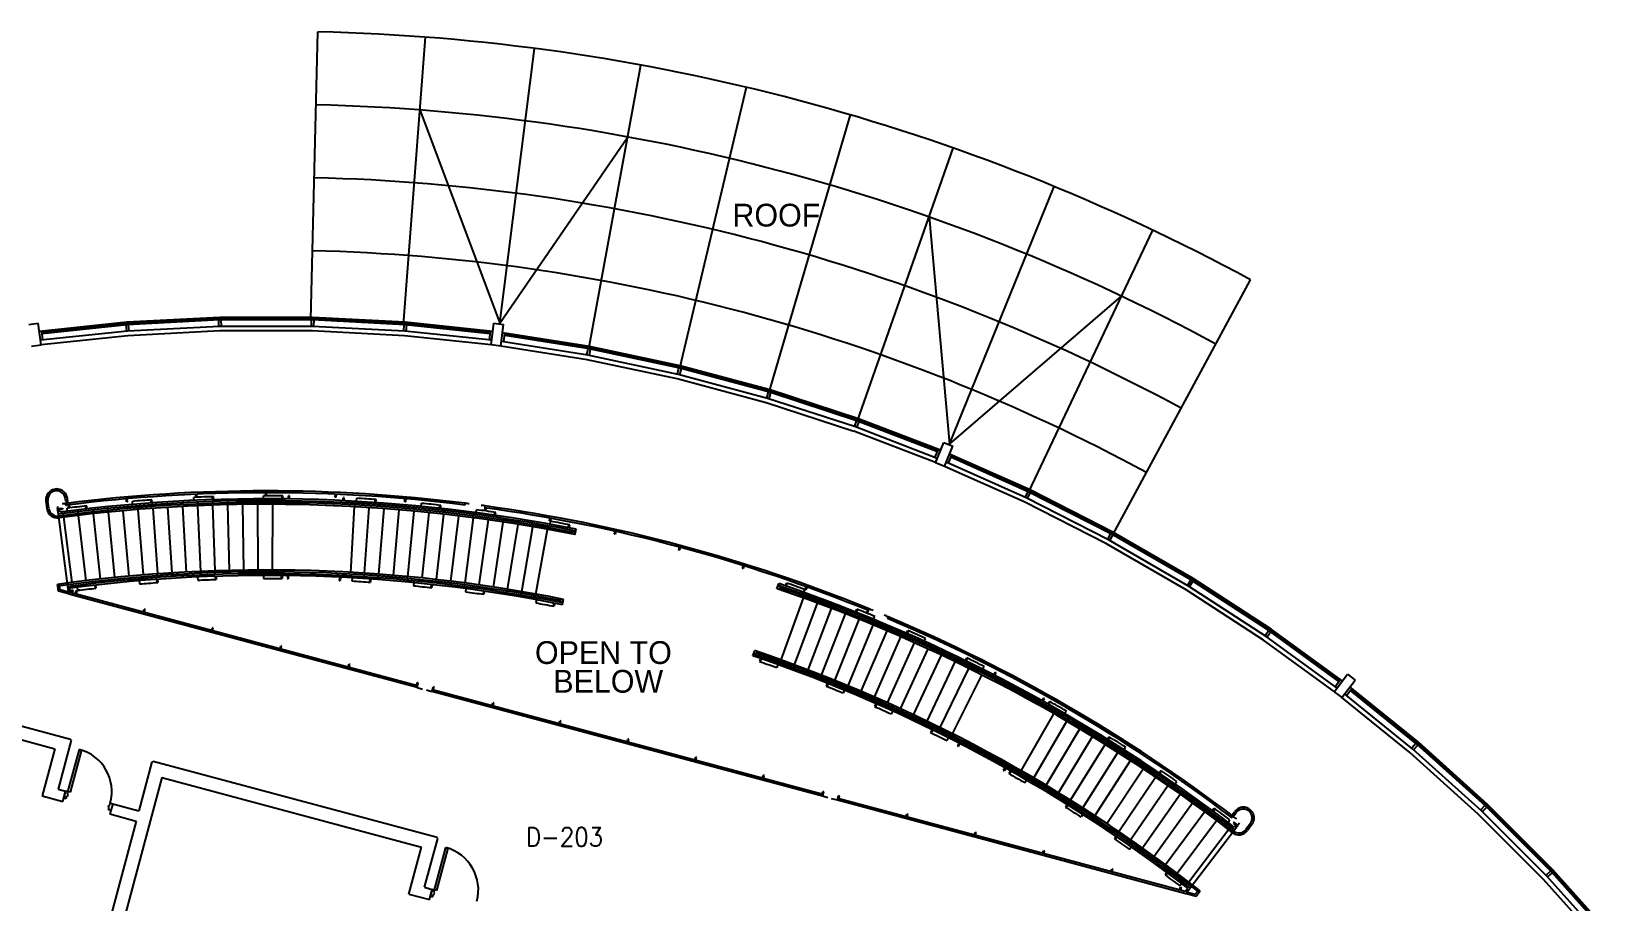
# Model space of a CAD drawing. Header units: inches. Extents: x 0 to 15110, y -1099 to 7181.
# Drawn here: x 6200 to 7502, y 6466 to 7181 of the extents above; entities that cross this region are included whole.
import ezdxf
from ezdxf.enums import TextEntityAlignment as Align

# ---------------------------------------------------------------- set-up
doc = ezdxf.new("R2010")
doc.units = ezdxf.units.IN
doc.header["$LTSCALE"] = 48
doc.header["$MEASUREMENT"] = 0
doc.layers.get('0').update_dxf_attribs({"linetype": 'CONTINUOUS'})
for name, color, linetype in [('A-DOOR', 5, 'CONTINUOUS'), ('A-FLOR-STRS', 4, 'CONTINUOUS'), ('A-GLAZ', 1, 'CONTINUOUS'), ('A-GLAZ-DETL', 5, 'CONTINUOUS'), ('A-ROOF', 5, 'CONTINUOUS'), ('A-TEXT', 3, 'CONTINUOUS'), ('A-WALL', 7, 'CONTINUOUS'), ('A-WALL-SILL', 3, 'CONTINUOUS'), ('SP-RMNO', 7, 'CONTINUOUS'), ('SP-ROOMF', 7, 'CONTINUOUS')]:
    doc.layers.add(name, color=color, linetype=linetype)
doc.layers.get('0').off()
doc.layers.get('SP-ROOMF').off()
doc.styles.add('ARCH', font='arch.shx')
doc.styles.add('ROMANS', font='ROMANS', dxfattribs={"width": 0.78})

# ---------------------------------------------------------------- blocks, each defined once
blk = doc.blocks.new('FMGRM1')
at = {"style": 'ROMANS', "width": 0.9}
for tag, p in [('DATA1', (0, -0.284)), ('DATA2', (0, -0.443)), ('DATA3', (0, -0.602)), ('DATA4', (0, -0.762)), ('DATA5', (0, -0.921))]:
    blk.add_attdef(tag, text='', height=0.117, dxfattribs=at).set_placement(p, align=Align.CENTER)
at = {"layer": 'SP-RMNO', "style": 'ROMANS', "width": 0.9}
blk.add_attdef('RMNUMB', text='', height=0.16, dxfattribs=at).set_placement((0, 0), align=Align.MIDDLE)

msp = doc.modelspace()

# ---------------------------------------------------------------- linework, layer by layer
at = {"layer": 'A-DOOR', "linetype": 'Continuous'}
for p, q in [((6229.5, 6556.1), (6238.9, 6590.9)), ((6240.6, 6590.5), (6231.2, 6555.7)), ((6238.9, 6590.9), (6240.6, 6590.5)), ((6227.6, 6556.7), (6226.1, 6551.1)), ((6226.1, 6551.1), (6228.1, 6550.6)), ((6229.5, 6556.1), (6227.6, 6556.7)), ((6228.1, 6550.6), (6228.6, 6552.5)), ((6228.6, 6552.5), (6229.2, 6552.3)), ((6229, 6554.3), (6229.5, 6556.1)), ((6229.6, 6554.1), (6229, 6554.3)), ((6229.2, 6552.3), (6229.6, 6554.1)), ((6231.2, 6555.7), (6229.5, 6556.1)), ((6262.7, 6543.3), (6263.2, 6545.1)), ((6263.3, 6543.1), (6262.7, 6543.3)), ((6262.8, 6541.3), (6263.3, 6543.1)), ((6264.8, 6540.8), (6262.8, 6541.3)), ((6263.2, 6545.1), (6263.8, 6545)), ((6263.8, 6545), (6264.3, 6546.8)), ((6264.3, 6546.8), (6266.3, 6546.3)), ((6266.3, 6546.3), (6264.8, 6540.8)), ((6530.9, 6475.4), (6540.2, 6510.2)), ((6541.9, 6509.7), (6532.6, 6474.9)), ((6540.2, 6510.2), (6541.9, 6509.7)), ((6529, 6475.9), (6527.5, 6470.4)), ((6530.9, 6475.4), (6529, 6475.9)), ((6530.4, 6473.5), (6530.9, 6475.4)), ((6531, 6473.4), (6530.4, 6473.5)), ((6530.5, 6471.6), (6531, 6473.4)), ((6532.6, 6474.9), (6530.9, 6475.4)), ((6527.5, 6470.4), (6529.4, 6469.8)), ((6529.4, 6469.8), (6529.9, 6471.7)), ((6529.9, 6471.7), (6530.5, 6471.6))]:
    msp.add_line(p, q, dxfattribs=at)
for centre in [(6229.5, 6556.1), (6530.9, 6475.4)]:
    msp.add_ellipse(centre, major_axis=(-25.5, 25.5), ratio=1, start_param=3.665192, end_param=5.235988, dxfattribs=at)
at = {"layer": 'A-FLOR-STRS', "linetype": 'Continuous'}
for p, q in [((6333.2, 6795.4), (6333.1, 6797.9)), ((6334.8, 6798), (6334.7, 6800.5)), ((6335.6, 6798), (6335.5, 6800.5)), ((6348.4, 6796), (6348.4, 6798.5)), ((6349.2, 6796.1), (6349.1, 6798.6)), ((6390.2, 6796.8), (6390.2, 6799.3)), ((6392.1, 6799.3), (6392.1, 6801.8)), ((6392.8, 6799.3), (6392.8, 6801.8)), ((6405.5, 6796.7), (6405.5, 6799.2)), ((6406.2, 6796.7), (6406.2, 6799.2)), ((6410.9, 6796.7), (6410.9, 6799.2)), ((6411.6, 6796.6), (6411.7, 6799.1)), ((6449.3, 6798), (6449.4, 6800.5)), ((6450.1, 6798), (6450.2, 6800.5)), ((6455.9, 6795.2), (6455.9, 6797.7)), ((6456.6, 6795.2), (6456.7, 6797.7)), ((6211.4, 6794.8), (6212.2, 6788.8)), ((6212.8, 6795), (6213.6, 6789)), ((6220.8, 6790.6), (6221, 6788.7)), ((6221, 6788.7), (6222.5, 6788.9)), ((6221.6, 6784.1), (6221, 6788.7)), ((6221.2, 6787.7), (6222.6, 6787.9)), ((6222.5, 6788.9), (6225, 6789.2)), ((6222.6, 6787.9), (6222.5, 6788.9)), ((6222.6, 6787.9), (6225.1, 6788.2)), ((6222.9, 6785.8), (6222.6, 6787.9)), ((6225, 6789.2), (6225.1, 6788.2)), ((6227.8, 6794.5), (6227.5, 6796.9)), ((6229.2, 6786.6), (6228.9, 6789.1)), ((6229.3, 6794.6), (6229, 6797.1)), ((6229.7, 6791.7), (6230, 6789.2)), ((6230.4, 6791.8), (6230.7, 6789.3)), ((6238, 6784.6), (6237.8, 6786.1)), ((6244.4, 6788.4), (6244.1, 6790.9)), ((6245.1, 6788.5), (6244.9, 6791)), ((6250.3, 6786), (6250.1, 6787.5)), ((6262.5, 6787.3), (6262.4, 6788.8)), ((6268, 6732.1), (6262.7, 6785.8)), ((6274.8, 6788.5), (6274.6, 6790)), ((6279.8, 6733.2), (6274.9, 6787)), ((6277.7, 6794.3), (6277.5, 6796.7)), ((6278.5, 6794.3), (6278.3, 6796.8)), ((6282.7, 6792.2), (6282.5, 6794.7)), ((6287.1, 6789.5), (6286.9, 6791)), ((6291.5, 6734.2), (6287.2, 6788)), ((6298, 6793.4), (6297.8, 6795.9)), ((6298.7, 6793.4), (6298.5, 6795.9)), ((6299.4, 6790.5), (6299.2, 6792)), ((6303.3, 6735.1), (6299.5, 6789)), ((6311.7, 6791.3), (6311.6, 6792.8)), ((6315.1, 6735.9), (6311.7, 6789.8)), ((6324, 6792), (6323.9, 6793.5)), ((6326.9, 6736.6), (6324, 6790.5)), ((6336.3, 6792.6), (6336.2, 6794.1)), ((6338.7, 6737.1), (6336.3, 6791.1)), ((6348.6, 6793), (6348.5, 6794.5)), ((6350.5, 6737.6), (6348.6, 6791.5)), ((6360.9, 6793.4), (6360.9, 6794.9)), ((6362.2, 6737.9), (6360.9, 6791.9)), ((6373.2, 6793.6), (6373.2, 6795.1)), ((6374, 6738.1), (6373.3, 6792.1)), ((6385.6, 6793.8), (6385.5, 6795.3)), ((6385.8, 6738.3), (6385.6, 6792.3)), ((6397.7, 6738.3), (6397.9, 6792.3)), ((6397.9, 6793.8), (6397.9, 6795.3)), ((6462, 6736.3), (6465, 6790.3)), ((6465.1, 6791.8), (6465.2, 6793.3)), ((6466.7, 6794.7), (6466.9, 6797.2)), ((6473.4, 6735.7), (6477.2, 6789.5)), ((6477.3, 6791), (6477.4, 6792.5)), ((6482, 6793.7), (6482.2, 6796.2)), ((6482.7, 6793.7), (6482.9, 6796.2)), ((6485, 6734.9), (6489.6, 6788.7)), ((6489.7, 6790.2), (6489.8, 6791.7)), ((6497.3, 6733.9), (6501.8, 6787.7)), ((6502, 6789.2), (6502.1, 6790.7)), ((6506.4, 6794.3), (6506.6, 6796.8)), ((6507.2, 6794.3), (6507.4, 6796.7)), ((6509.1, 6732.8), (6514.1, 6786.6)), ((6514.2, 6788.1), (6514.4, 6789.6)), ((6519.9, 6790.6), (6520.2, 6793.1)), ((6520.8, 6731.7), (6526.4, 6785.4)), ((6526.5, 6786.9), (6526.7, 6788.4)), ((6535.1, 6789), (6535.4, 6791.5)), ((6535.9, 6788.9), (6536.1, 6791.4)), ((6538.8, 6785.6), (6538.9, 6787.1)), ((6551, 6784.1), (6551.2, 6785.6)), ((6555.9, 6793.1), (6555.8, 6791.6)), ((6565.1, 6785.4), (6565.4, 6787.8)), ((6572.3, 6789.4), (6572, 6786.9)), ((6572.5, 6790.9), (6572.3, 6789.4)), ((6573, 6789.3), (6572.7, 6786.8)), ((6580.2, 6783.3), (6580.5, 6785.7)), ((6580.9, 6783.1), (6581.3, 6785.6)), ((6229.3, 6724.6), (6221.6, 6784.1)), ((6225.8, 6783.1), (6225.6, 6784.6)), ((6232.9, 6728.1), (6226, 6781.6)), ((6244.6, 6729.5), (6238.2, 6783.1)), ((6256.3, 6730.8), (6250.4, 6784.5)), ((6532.6, 6730.4), (6538.6, 6784.1)), ((6544.3, 6729), (6550.8, 6782.6)), ((6556, 6727.6), (6563, 6781.1)), ((6563.2, 6782.6), (6563.4, 6784.1)), ((6567.7, 6726), (6575.2, 6779.4)), ((6575.4, 6780.9), (6575.7, 6782.4)), ((6579.4, 6724.2), (6587.4, 6777.6)), ((6587.6, 6779.1), (6587.9, 6780.6)), ((6591, 6722.4), (6599.6, 6775.7)), ((6599.8, 6777.2), (6600.1, 6778.7)), ((6602.7, 6720.5), (6611.7, 6773.7)), ((6612, 6775.2), (6612.2, 6776.7)), ((6614.3, 6718.5), (6623.9, 6771.6)), ((6624.1, 6773.1), (6624.4, 6774.6)), ((6625.8, 6780.9), (6625.3, 6778.4)), ((6625.9, 6775.8), (6626.3, 6778.3)), ((6626.5, 6780.8), (6626.1, 6778.3)), ((6640.9, 6773), (6641.4, 6775.5)), ((6641.6, 6772.9), (6642.1, 6775.3)), ((6647, 6770.3), (6647.3, 6771.8)), ((6647.3, 6771.8), (6647.3, 6771.8)), ((6645.2, 6769.1), (6645.5, 6770.6)), ((6646.4, 6767.3), (6647, 6770.3)), ((6679.3, 6770.1), (6678.7, 6767.7)), ((6680, 6769.9), (6679.4, 6767.5)), ((6732.2, 6757.1), (6731.6, 6754.7)), ((6733, 6756.9), (6732.3, 6754.5)), ((6291.8, 6731.2), (6291.7, 6732.7)), ((6303.5, 6732.1), (6303.4, 6733.6)), ((6315.3, 6732.9), (6315.2, 6734.4)), ((6327, 6733.6), (6326.9, 6735.1)), ((6338.8, 6734.1), (6338.7, 6735.6)), ((6350.6, 6734.6), (6350.5, 6736.1)), ((6350.5, 6732.9), (6350.7, 6730.6)), ((6351.3, 6733), (6351.4, 6730.6)), ((6362.3, 6734.9), (6362.3, 6736.4)), ((6374.1, 6735.1), (6374.1, 6736.6)), ((6385.9, 6735.3), (6385.9, 6736.8)), ((6390.3, 6733.7), (6390.3, 6731.3)), ((6397.6, 6735.3), (6397.6, 6736.8)), ((6404.8, 6733.6), (6404.8, 6731.2)), ((6405.5, 6733.6), (6405.5, 6731.2)), ((6410, 6733.5), (6410, 6731.2)), ((6410.7, 6733.5), (6410.7, 6731.1)), ((6461.8, 6733.4), (6461.9, 6734.9)), ((6473.2, 6732.7), (6473.3, 6734.2)), ((6484.8, 6731.9), (6484.9, 6733.4)), ((6784.6, 6741.9), (6783.9, 6739.5)), ((6785.3, 6741.7), (6784.6, 6739.3)), ((6221.2, 6725), (6221, 6726.5)), ((6221.7, 6720.8), (6221.2, 6725)), ((6230, 6718.6), (6221.7, 6720.8)), ((6223.1, 6722), (6222.6, 6725.2)), ((6229.8, 6720.2), (6223.1, 6722)), ((6230.1, 6718.5), (6229.3, 6724.6)), ((6231.4, 6719.7), (6230.8, 6724.8)), ((6517, 6643.2), (6231.4, 6719.7)), ((6233.2, 6725.1), (6233, 6726.6)), ((6233.8, 6720.7), (6233.7, 6721.5)), ((6236, 6721.1), (6235.3, 6718.6)), ((6236.7, 6720.9), (6236, 6721.1)), ((6236.7, 6720.9), (6236, 6718.4)), ((6237.1, 6723.9), (6237.4, 6721.6)), ((6244.9, 6726.5), (6244.7, 6728)), ((6251.5, 6725.6), (6251.8, 6723.3)), ((6252.2, 6725.7), (6252.5, 6723.4)), ((6256.6, 6727.9), (6256.5, 6729.4)), ((6268.3, 6729.1), (6268.2, 6730.6)), ((6280.1, 6730.2), (6279.9, 6731.7)), ((6288.1, 6729.3), (6288.2, 6726.9)), ((6302.5, 6730.4), (6302.7, 6728)), ((6303.2, 6730.5), (6303.4, 6728.1)), ((6336.1, 6732.4), (6336.2, 6730)), ((6452.8, 6732.2), (6452.6, 6729.8)), ((6453.5, 6732.2), (6453.3, 6729.8)), ((6463.2, 6731.6), (6463, 6729.3)), ((6477.6, 6730.7), (6477.5, 6728.4)), ((6478.4, 6730.7), (6478.2, 6728.3)), ((6497.1, 6730.9), (6497.2, 6732.4)), ((6508.8, 6729.8), (6508.9, 6731.3)), ((6513.8, 6727.7), (6513.6, 6725.4)), ((6520.5, 6728.7), (6520.7, 6730.2)), ((6528.2, 6726.2), (6528, 6723.9)), ((6528.9, 6726.2), (6528.7, 6723.8)), ((6532.2, 6727.4), (6532.4, 6728.9)), ((6543.9, 6726.1), (6544.1, 6727.5)), ((6555.6, 6724.6), (6555.8, 6726.1)), ((6556.8, 6722.8), (6556.4, 6720.4)), ((6567.3, 6723), (6567.5, 6724.5)), ((6571.1, 6720.8), (6570.8, 6718.4)), ((6571.8, 6720.7), (6571.5, 6718.3)), ((6578.9, 6721.3), (6579.1, 6722.8)), ((6590.5, 6719.5), (6590.8, 6720.9)), ((6812.5, 6722.8), (6813.5, 6725.7)), ((6813.5, 6725.7), (6814, 6727.1)), ((6814.4, 6723.8), (6814.9, 6725.2)), ((6819.4, 6725.2), (6820.3, 6727.6)), ((6820.2, 6725), (6821, 6727.3)), ((6834.6, 6719.9), (6835.4, 6722.2)), ((6836.3, 6724.6), (6835.5, 6722.2)), ((6837, 6724.3), (6836.2, 6722)), ((6516.6, 6641.7), (6230.1, 6718.5)), ((6602.2, 6717.5), (6602.4, 6719)), ((6613.8, 6715.5), (6614, 6717)), ((6614.7, 6713.7), (6614.2, 6711.4)), ((6628.9, 6711), (6628.5, 6708.7)), ((6629.6, 6710.9), (6629.2, 6708.6)), ((6634.9, 6711.5), (6635.2, 6713)), ((6636.1, 6709.7), (6636.4, 6711.2)), ((6636.4, 6711.2), (6636.9, 6714.2)), ((6815.9, 6664.4), (6834.2, 6715.2)), ((6827, 6660.4), (6845.8, 6711)), ((6834.7, 6716.6), (6835.2, 6718.1)), ((6838.1, 6656.2), (6857.3, 6706.7)), ((6846.3, 6712.4), (6846.8, 6713.8)), ((6857.8, 6708.1), (6858.4, 6709.5)), ((6291.5, 6703.6), (6292.1, 6706)), ((6292.9, 6705.8), (6292.1, 6706)), ((6292.2, 6703.4), (6292.9, 6705.8)), ((6849.1, 6652), (6868.8, 6702.2)), ((6860, 6647.6), (6880.2, 6697.7)), ((6869.3, 6703.6), (6869.9, 6705)), ((6877.2, 6703.8), (6878.1, 6706.1)), ((6877.9, 6703.5), (6878.8, 6705.8)), ((6880.8, 6699.1), (6881.3, 6700.5)), ((6886.9, 6705.2), (6886, 6702.9)), ((6887.6, 6704.9), (6886.7, 6702.6)), ((6888.2, 6706.3), (6887.6, 6704.9)), ((6892, 6697.8), (6893, 6700.1)), ((6892.2, 6694.4), (6892.8, 6695.8)), ((6903.9, 6699.8), (6903.3, 6698.4)), ((6347.7, 6688.5), (6348.3, 6690.9)), ((6349, 6690.7), (6348.3, 6690.9)), ((6348.4, 6688.3), (6349, 6690.7)), ((6871, 6643.2), (6891.6, 6693)), ((6881.8, 6638.6), (6903, 6688.3)), ((6892.7, 6633.9), (6914.3, 6683.4)), ((6903.6, 6689.7), (6904.1, 6691)), ((6914.9, 6684.8), (6915.5, 6686.2)), ((6919.1, 6686.2), (6920.1, 6688.5)), ((6919.8, 6685.9), (6920.8, 6688.2)), ((6926.2, 6679.8), (6926.8, 6681.2)), ((6933.7, 6679.7), (6934.7, 6682)), ((6403.9, 6673.5), (6404.5, 6675.9)), ((6405.2, 6675.7), (6404.5, 6675.9)), ((6404.6, 6673.3), (6405.2, 6675.7)), ((6792.7, 6667.8), (6793.2, 6669.2)), ((6793.2, 6669.2), (6794.2, 6672)), ((6794.6, 6668.7), (6795.1, 6670.1)), ((6903.5, 6629.1), (6925.5, 6678.4)), ((6914.2, 6624.3), (6936.8, 6673.4)), ((6924.9, 6619.3), (6947.9, 6668.2)), ((6937.4, 6674.7), (6938, 6676.1)), ((6948.6, 6669.5), (6949.2, 6670.9)), ((6460, 6658.4), (6460.7, 6660.8)), ((6461.4, 6660.6), (6460.7, 6660.8)), ((6460.8, 6658.2), (6461.4, 6660.6)), ((6798.9, 6665.5), (6798.1, 6663.3)), ((6799.6, 6665.3), (6798.8, 6663)), ((6813.2, 6660.5), (6812.4, 6658.2)), ((6814.9, 6661.6), (6815.4, 6663)), ((6826, 6657.6), (6826.5, 6659)), ((6837, 6653.4), (6837.5, 6654.8)), ((6936.1, 6614), (6959, 6662.9)), ((6946.6, 6608.9), (6970.2, 6657.4)), ((6959.7, 6664.2), (6960.3, 6665.6)), ((6967.5, 6663.8), (6968.6, 6666)), ((6968.1, 6663.5), (6969.2, 6665.7)), ((6970.9, 6658.8), (6971.5, 6660.1)), ((6981.8, 6656.7), (6982.9, 6658.9)), ((6981.8, 6653.3), (6982.5, 6654.6)), ((6516.2, 6643.4), (6516.9, 6645.8)), ((6516.6, 6641.7), (6517, 6643.2)), ((6516.6, 6641.7), (6521.1, 6640.5)), ((6517.6, 6645.6), (6516.9, 6645.8)), ((6517, 6643.2), (6517.6, 6645.6)), ((6529.2, 6639.9), (6529.8, 6642.3)), ((6530.5, 6642.1), (6529.8, 6642.3)), ((6529.9, 6639.7), (6530.5, 6642.1)), ((6848, 6649.2), (6848.5, 6650.6)), ((6853.8, 6645.1), (6852.9, 6642.9)), ((6854.5, 6644.8), (6853.6, 6642.7)), ((6858.9, 6644.8), (6859.5, 6646.2)), ((6869.8, 6640.4), (6870.4, 6641.8)), ((6956.8, 6603.8), (6981.1, 6652)), ((6990.8, 6652.1), (6992.1, 6654.3)), ((6991.5, 6651.7), (6992.7, 6653.9)), ((6524.2, 6639.7), (6528.8, 6638.5)), ((6528.8, 6638.5), (6529.2, 6639.9)), ((6850, 6552.4), (6528.8, 6638.5)), ((6850.4, 6553.8), (6529.2, 6639.9)), ((6578.3, 6626.7), (6578.9, 6629.2)), ((6579.6, 6629), (6578.9, 6629.2)), ((6579, 6626.5), (6579.6, 6629)), ((6867.9, 6639.4), (6867, 6637.2)), ((6880.7, 6635.8), (6881.3, 6637.2)), ((6891.5, 6631.2), (6892.1, 6632.5)), ((6893.7, 6628.4), (6892.7, 6626.3)), ((7030.5, 6630.8), (7031.7, 6633)), ((7031.2, 6630.5), (7032.4, 6632.6)), ((7035.3, 6628.2), (7036.5, 6630.3)), ((7035.9, 6627.8), (7037.1, 6630)), ((6894.4, 6628.1), (6893.4, 6626)), ((6902.3, 6626.4), (6902.9, 6627.8)), ((6907.6, 6622.2), (6906.6, 6620.1)), ((6913, 6621.5), (6913.6, 6622.9)), ((6923.7, 6616.6), (6924.3, 6617.9)), ((7013.4, 6573.3), (7040.2, 6620.1)), ((7041, 6621.4), (7041.7, 6622.8)), ((7049.2, 6620.2), (7050.4, 6622.4)), ((7051.7, 6615.3), (7052.4, 6616.6)), ((6633.4, 6612), (6634, 6614.4)), ((6634.7, 6614.2), (6634, 6614.4)), ((6634.1, 6611.8), (6634.7, 6614.2)), ((6934.8, 6611.3), (6935.4, 6612.6)), ((6939.8, 6607.1), (6938.7, 6604.9)), ((6940.4, 6606.7), (6939.3, 6604.6)), ((6945.2, 6606.2), (6945.9, 6607.5)), ((6955.4, 6601.1), (6956.1, 6602.4)), ((7023.7, 6567.4), (7050.9, 6614)), ((7033.8, 6561.4), (7061.5, 6607.7)), ((7062.3, 6609), (7063, 6610.3)), ((7072.8, 6602.6), (7073.6, 6603.9)), ((6689.4, 6597), (6690, 6599.4)), ((6690.8, 6599.2), (6690, 6599.4)), ((6690.1, 6596.8), (6690.8, 6599.2)), ((6953.4, 6600.3), (6952.3, 6598.2)), ((6962, 6595.9), (6961, 6593.8)), ((6962.6, 6595.6), (6961.6, 6593.4)), ((7043.9, 6555.3), (7072, 6601.4)), ((7054, 6549.1), (7082.5, 6594.9)), ((7083.3, 6596.2), (7084.1, 6597.4)), ((7084.3, 6599.1), (7085.6, 6601.2)), ((7084.9, 6598.7), (7086.3, 6600.8)), ((7093.8, 6589.6), (7094.6, 6590.9)), ((7097.8, 6590.6), (7099.2, 6592.7)), ((6745, 6582.1), (6745.6, 6584.5)), ((6746.3, 6584.3), (6745.6, 6584.5)), ((6745.7, 6581.9), (6746.3, 6584.3)), ((7064, 6542.8), (7092.9, 6588.3)), ((7073.9, 6536.4), (7103.3, 6581.7)), ((7104.1, 6582.9), (7104.9, 6584.2)), ((7114.4, 6576.2), (7115.3, 6577.4)), ((6800.5, 6567.2), (6801.2, 6569.6)), ((6801.9, 6569.4), (6801.2, 6569.6)), ((6801.3, 6567), (6801.9, 6569.4)), ((6999.8, 6575.7), (6998.6, 6573.6)), ((7000.4, 6575.3), (6999.2, 6573.3)), ((7004.3, 6573.1), (7003.1, 6571.1)), ((7004.9, 6572.8), (7003.7, 6570.7)), ((7012, 6570.7), (7012.7, 6572)), ((7017.5, 6565.6), (7016.3, 6563.5)), ((7022.1, 6564.8), (7022.9, 6566.1)), ((7083.8, 6529.9), (7113.6, 6574.9)), ((7093.6, 6523.4), (7123.8, 6568.1)), ((7124.7, 6569.3), (7125.5, 6570.6)), ((7126.7, 6571.6), (7128.1, 6573.6)), ((7127.3, 6571.1), (7128.7, 6573.2)), ((7134.8, 6562.4), (7135.7, 6563.6)), ((7139.9, 6562.5), (7141.3, 6564.6)), ((6849.7, 6554), (6850.3, 6556.4)), ((6850, 6552.4), (6850.4, 6553.8)), ((6854.2, 6551.2), (6850, 6552.4)), ((6850.3, 6556.4), (6851, 6556.2)), ((6850.4, 6553.8), (6851, 6556.2)), ((6862.2, 6549.1), (6857.4, 6550.4)), ((6862.2, 6549.1), (6862.6, 6550.6)), ((6862.6, 6550.6), (6863.2, 6553)), ((7148.1, 6474.1), (6862.6, 6550.6)), ((6863.2, 6553), (6863.9, 6552.8)), ((6863.3, 6550.4), (6863.9, 6552.8)), ((7032.3, 6558.8), (7033.1, 6560.1)), ((7042.4, 6552.7), (7043.1, 6554)), ((7103.3, 6516.7), (7134, 6561.1)), ((7113, 6509.9), (7144.1, 6554.1)), ((7145, 6555.3), (7145.8, 6556.5)), ((7148.7, 6472.3), (6862.2, 6549.1)), ((6918.8, 6535.5), (6919.4, 6537.9)), ((6919.4, 6537.9), (6920.1, 6537.7)), ((6919.5, 6535.3), (6920.1, 6537.7)), ((7051, 6545.5), (7049.7, 6543.5)), ((7051.6, 6545.1), (7050.3, 6543.1)), ((7052.4, 6546.5), (7053.2, 6547.8)), ((7062.4, 6540.2), (7063.2, 6541.5)), ((7063.8, 6537.4), (7062.6, 6535.4)), ((7122.6, 6503.1), (7154.1, 6546.9)), ((7132.1, 6496.2), (7164.1, 6539.7)), ((7155, 6548.2), (7155.9, 6549.4)), ((7165, 6540.9), (7165.9, 6542.1)), ((7170.6, 6540.5), (7172.1, 6542.5)), ((7171.2, 6540), (7172.7, 6542.1)), ((7187.4, 6537.9), (7189, 6539.9)), ((7188.6, 6537), (7190.2, 6539)), ((7072.3, 6533.9), (7073.1, 6535.1)), ((7082.1, 6527.4), (7082.9, 6528.7)), ((7141.6, 6489.1), (7174, 6532.4)), ((7151.1, 6482), (7183.8, 6525)), ((7152.4, 6477.2), (7188.8, 6524.9)), ((7174.9, 6533.6), (7175.8, 6534.8)), ((7183.4, 6530.9), (7185, 6532.9)), ((7184.7, 6526.2), (7185.6, 6527.4)), ((7187.7, 6535.8), (7186.8, 6534.6)), ((7188.4, 6531), (7187.8, 6530.2)), ((7189.8, 6528.7), (7187.8, 6530.2)), ((7190.4, 6529.5), (7188.4, 6531)), ((7188.5, 6527), (7189.8, 6528.7)), ((7188.8, 6524.9), (7191.6, 6528.6)), ((7189.8, 6528.7), (7190.4, 6529.5)), ((7191, 6527.8), (7189.8, 6528.7)), ((7191.6, 6528.6), (7190.4, 6529.5)), ((7192.8, 6530.2), (7191.6, 6528.6)), ((7201.9, 6530), (7198.1, 6525.2)), ((7203.1, 6529.1), (7199.3, 6524.2)), ((6974.9, 6520.5), (6975.6, 6522.9)), ((6975.6, 6522.9), (6976.3, 6522.7)), ((6975.7, 6520.3), (6976.3, 6522.7)), ((7091.3, 6519.3), (7090, 6517.3)), ((7091.9, 6518.9), (7090.6, 6516.9)), ((7091.9, 6520.9), (7092.7, 6522.1)), ((7101.6, 6514.2), (7102.5, 6515.5)), ((7031.1, 6505.4), (7031.8, 6507.8)), ((7031.8, 6507.8), (7032.5, 6507.6)), ((7031.9, 6505.2), (7032.5, 6507.6)), ((7103.9, 6510.7), (7102.5, 6508.7)), ((7111.3, 6507.5), (7112.1, 6508.7)), ((7120.8, 6500.7), (7121.7, 6501.9)), ((7087.3, 6490.3), (7088, 6492.8)), ((7088, 6492.8), (7088.7, 6492.6)), ((7088, 6490.1), (7088.7, 6492.6)), ((7130.4, 6493.7), (7131.3, 6495)), ((7133.1, 6489.7), (7131.7, 6487.8)), ((7133.7, 6489.3), (7132.3, 6487.4)), ((7139.8, 6486.7), (7140.7, 6487.9)), ((7144.1, 6477.7), (7143.5, 6475.3)), ((7145.3, 6480.6), (7143.9, 6478.7)), ((7144.1, 6477.7), (7144.9, 6477.5)), ((7144.9, 6477.5), (7144.2, 6475.1)), ((7148.1, 6474.1), (7150.3, 6476.9)), ((7148.7, 6472.3), (7152.4, 6477.2)), ((7148.8, 6472.4), (7157.1, 6470.2)), ((7149.2, 6479.6), (7150.1, 6480.8)), ((7149.8, 6473.7), (7156.5, 6471.9)), ((7156.5, 6471.9), (7158.5, 6474.4)), ((7157.1, 6470.2), (7159.7, 6473.5)), ((7159.7, 6473.5), (7160.6, 6474.7))]:
    msp.add_line(p, q, dxfattribs=at)
for centre, radius, start, end in [((6220.2, 6796), 8.87, 7.3074, 187.6926), ((6220.2, 6796), 7.37, 7.3399, 187.6601), ((6392.5, 5487.3), 1316, 82.8635, 97.1789), ((6392.5, 5487.3), 1314.5, 82.8635, 97.1787), ((6392.5, 5487.3), 1312, 91.8928, 92.5936), ((6392.5, 5487.3), 1312, 92.4836, 92.5164), ((6392.5, 5487.3), 1312, 89.3984, 90.0992), ((6392.5, 5487.3), 1312, 89.9836, 90.0164), ((6392.5, 5487.3), 1312, 89.1603, 89.1931), ((6392.5, 5487.3), 1312, 87.4836, 87.5164), ((6392.5, 5487.3), 1312, 87.1948, 87.2275), ((6221, 6789.9), 8.87, 187.5, 277.5), ((6221, 6789.9), 7.37, 187.4994, 277.5), ((6392.5, 5487.3), 1308, 78.7786, 97.5047), ((6392.5, 5487.3), 1306.5, 78.8444, 97.5), ((6392.5, 5487.3), 1305, 78.7786, 97.5), ((6392.5, 5487.3), 1309.5, 78.7797, 97.4389), ((6392.5, 5487.3), 1316, 97.1789, 97.3295), ((6228.1, 6792.2), 0.75, 97.5, 277.1787), ((6228.5, 6794.5), 0.75, 187.163, 7.1303), ((6392.5, 5487.3), 1312, 96.4591, 97.1599), ((6392.5, 5487.3), 1312, 97.0808, 97.1136), ((6392.5, 5487.3), 1312, 94.9836, 95.0164), ((6392.5, 5487.3), 1312, 94.1049, 94.8057), ((6392.5, 5487.3), 1312, 86.0467, 86.7475), ((6392.5, 5487.3), 1312, 84.9836, 85.0164), ((6392.5, 5487.3), 1312, 83.7128, 84.4136), ((6392.5, 5487.3), 1316, 82.7158, 82.8635), ((6392.5, 5487.3), 1312, 81.7246, 82.4254), ((6392.5, 5487.3), 1316, 82.1365, 82.2842), ((6392.5, 5487.3), 1314.5, 67.8698, 82.1365), ((6392.5, 5487.3), 1316, 67.8698, 82.1365), ((6392.5, 5487.3), 1312, 79.7423, 79.7751), ((6392.5, 5487.3), 1312, 79.0308, 79.7316), ((6392.5, 5487.3), 1312, 77.3646, 77.3973), ((6392.5, 5487.3), 1312, 74.9868, 75.0195), ((6392.5, 5487.3), 1251, 78.7312, 97.8801), ((6392.5, 5487.3), 1249.5, 78.7999, 97.8808), ((6392.5, 5487.3), 1248, 78.7312, 97.5142), ((6392.5, 5487.3), 1246.5, 78.7299, 97.5144), ((6392.5, 5487.3), 1312, 72.609, 72.6418), ((6392.5, 5487.3), 1244.4, 97.4457, 97.5144), ((6392.5, 5487.3), 1243.6, 97.4457, 97.5144), ((6392.5, 5487.3), 1244.4, 97.3306, 97.4457), ((6392.5, 5487.3), 1243.6, 97.3306, 97.4457), ((6097.5, 7957.7), 1244, 276.4591, 277.1599), ((6392.5, 5487.3), 1244, 97.0819, 97.1164), ((6199.2, 7967.7), 1244, 274.1049, 274.8057), ((6295.1, 7973.3), 1244, 271.8928, 272.5936), ((6403.4, 7975.2), 1244, 269.3984, 270.0992), ((6428.2, 7975), 1244, 269.1603, 269.1931), ((6513.5, 7972.3), 1244, 267.1948, 267.2275), ((6548.8, 7970.3), 1244, 266.0467, 266.7475), ((6649.8, 7961.9), 1244, 263.7128, 264.4136), ((6735.5, 7951.5), 1244, 261.7246, 262.4254), ((6392.5, 5487.3), 1305, 52.5, 71.2214), ((6392.5, 5487.3), 1308, 52.4953, 71.2214), ((6392.5, 5487.3), 1309.5, 52.5611, 71.2203), ((6392.5, 5487.3), 1306.5, 52.5, 71.1556), ((6392.5, 5487.3), 1312, 70.2684, 70.9692), ((6392.5, 5487.3), 1312, 70.2312, 70.264), ((6850.9, 7932.6), 1244, 259.0308, 259.7316), ((6392.5, 5487.3), 1312, 67.5746, 68.2754), ((6392.5, 5487.3), 1312, 67.8698, 67.9026), ((6392.5, 5487.3), 1316, 67.7158, 67.8698), ((6392.5, 5487.3), 1316, 67.1302, 67.2842), ((6392.5, 5487.3), 1314.5, 52.8201, 67.1302), ((6392.5, 5487.3), 1316, 52.8201, 67.1302), ((6392.5, 5487.3), 1312, 65.5864, 66.2872), ((6392.4, 5487.3), 1246.5, 52.5545, 71.2701), ((6392.4, 5487.3), 1248, 52.4858, 71.2688), ((6392.4, 5487.3), 1251, 52.1199, 71.2688), ((6392.4, 5487.3), 1249.5, 52.1192, 71.2001), ((7218.1, 7834.2), 1244, 250.2684, 250.9692), ((6392.5, 5487.3), 1312, 63.2525, 63.9533), ((7327.5, 7792.9), 1244, 247.5746, 248.2754), ((6392.5, 5487.3), 1312, 62.7725, 62.8052), ((6392.5, 5487.3), 1312, 60.8069, 60.8397), ((6392.5, 5487.3), 1312, 59.9008, 60.6016), ((7406.9, 7759), 1244, 245.5864, 246.2872), ((6392.5, 5487.3), 1312, 59.9836, 60.0164), ((7498.6, 7715.8), 1244, 243.2525, 243.9533), ((7530.1, 7699.9), 1244, 242.7725, 242.8052), ((6392.5, 5487.3), 1312, 57.4064, 58.1072), ((6392.5, 5487.3), 1312, 57.4836, 57.5164), ((7605.4, 7659.6), 1244, 240.8069, 240.8397), ((7627, 7647.3), 1244, 239.9008, 240.6016), ((6392.5, 5487.3), 1312, 55.1943, 55.8951), ((7719.8, 7591.6), 1244, 237.4064, 238.1072), ((6392.5, 5487.3), 1312, 52.8401, 53.5409), ((7188, 6537.5), 0.75, 142.8697, 322.837), ((7196, 6534.5), 8.88, 322.3074, 142.6926), ((7196, 6534.5), 7.37, 322.3399, 142.6601), ((6392.5, 5487.3), 1312, 52.8864, 52.9192), ((7192.3, 6529.6), 8.88, 232.5, 322.5), ((6392.5, 5487.3), 1316, 52.6561, 52.8201), ((7192.3, 6529.6), 7.37, 232.5, 322.5006), ((7800, 7538.8), 1244, 235.1943, 235.8951), ((7883.1, 7479.2), 1244, 232.8401, 233.5409), ((6392.4, 5487.3), 1244, 52.8836, 52.9181)]:
    msp.add_arc(centre, radius, start, end, dxfattribs=at)
at = {"layer": 'A-GLAZ', "linetype": 'Continuous'}
for p, q in [((6354.3, 6944.8), (6278.1, 6940.8)), ((6354.3, 6943.8), (6278.1, 6939.8)), ((6430.6, 6944.8), (6354.3, 6944.8)), ((6430.6, 6943.8), (6354.3, 6943.8)), ((6506.8, 6940.8), (6430.6, 6944.8)), ((6506.8, 6939.8), (6430.6, 6943.8)), ((6278.5, 6934.6), (6206.9, 6927)), ((6278.1, 6940.8), (6208.1, 6933.4)), ((6278.1, 6939.8), (6208.2, 6932.4)), ((6354.4, 6938.5), (6278.5, 6934.6)), ((6430.5, 6938.5), (6354.4, 6938.5)), ((6506.4, 6934.6), (6430.5, 6938.5)), ((6578, 6927), (6506.4, 6934.6)), ((6576.8, 6933.4), (6506.8, 6940.8)), ((6576.7, 6932.4), (6506.8, 6939.8)), ((6658, 6919.9), (6588.6, 6930.9)), ((6658.2, 6920.9), (6588.7, 6931.9)), ((6657, 6914.7), (6585.9, 6926)), ((6732.6, 6904), (6658, 6919.9)), ((6732.8, 6905), (6658.2, 6920.9)), ((6731.4, 6898.9), (6657, 6914.7)), ((6806.3, 6884.3), (6732.6, 6904)), ((6806.5, 6885.2), (6732.8, 6905)), ((6804.8, 6879.2), (6731.4, 6898.9)), ((6877.1, 6855.8), (6804.8, 6879.2)), ((6878.8, 6860.7), (6806.3, 6884.3)), ((6879.1, 6861.7), (6806.5, 6885.2)), ((6944.3, 6830), (6877.1, 6855.8)), ((6944.4, 6835.5), (6878.8, 6860.7)), ((6944.8, 6836.4), (6879.1, 6861.7)), ((7017.4, 6797.6), (6951.7, 6826.9)), ((7019.7, 6802.3), (6955.5, 6830.9)), ((7020.1, 6803.2), (6955.9, 6831.9)), ((7087.7, 6767.7), (7019.7, 6802.3)), ((7088.1, 6768.6), (7020.1, 6803.2)), ((7085.2, 6763.1), (7017.4, 6797.6)), ((7151, 6725.1), (7085.2, 6763.1)), ((7153.7, 6729.6), (7087.7, 6767.7)), ((7154.3, 6730.4), (7088.1, 6768.6)), ((7214.7, 6683.7), (7151, 6725.1)), ((7217.7, 6688), (7153.7, 6729.6)), ((7218.3, 6688.9), (7154.3, 6730.4)), ((7273, 6641.4), (7214.7, 6683.7)), ((7274.6, 6646.7), (7217.7, 6688)), ((7275.2, 6647.5), (7218.3, 6688.9)), ((7335.3, 6591.2), (7279.3, 6636.5)), ((7338.7, 6595.2), (7284.1, 6639.4)), ((7339.3, 6596), (7284.7, 6640.2)), ((7391.8, 6540.3), (7335.3, 6591.2)), ((7395.4, 6544.2), (7338.7, 6595.2)), ((7396.1, 6544.9), (7339.3, 6596)), ((7445.5, 6486.6), (7391.8, 6540.3)), ((7449.3, 6490.2), (7395.4, 6544.2)), ((7450, 6490.9), (7396.1, 6544.9)), ((7496.4, 6430.1), (7445.5, 6486.6)), ((7500.4, 6433.5), (7449.3, 6490.2)), ((7501.1, 6434.2), (7450, 6490.9))]:
    msp.add_line(p, q, dxfattribs=at)
at = {"layer": 'A-GLAZ-DETL', "linetype": 'Continuous'}
for p, q in [((6353.3, 6943.8), (6353.4, 6938.5)), ((6354.3, 6944.8), (6354.3, 6943.8)), ((6355.3, 6943.8), (6355.4, 6938.6)), ((6429.6, 6943.8), (6429.5, 6938.6)), ((6430.6, 6944.8), (6430.6, 6943.8)), ((6431.6, 6943.8), (6431.5, 6938.5)), ((6208.9, 6927.2), (6208, 6934.4)), ((6277.1, 6939.7), (6277.6, 6934.5)), ((6278.1, 6940.8), (6278.1, 6939.8)), ((6279.1, 6939.9), (6279.5, 6934.6)), ((6505.8, 6939.9), (6505.4, 6934.6)), ((6506.8, 6940.8), (6506.8, 6939.8)), ((6507.8, 6939.7), (6507.4, 6934.5)), ((6576, 6927.2), (6576.9, 6934.4)), ((6587.9, 6925.7), (6588.8, 6932.9)), ((6657, 6920.1), (6656, 6914.9)), ((6658.2, 6920.9), (6658, 6919.9)), ((6659, 6919.7), (6658, 6914.5)), ((6731.6, 6904.3), (6730.4, 6899.1)), ((6733.6, 6903.8), (6732.3, 6898.7)), ((6732.8, 6905), (6732.6, 6904)), ((6805.3, 6884.6), (6803.8, 6879.5)), ((6807.2, 6884), (6805.7, 6879)), ((6806.5, 6885.2), (6806.3, 6884.3)), ((6877.9, 6861), (6876.1, 6856.1)), ((6879.8, 6860.4), (6878, 6855.4)), ((6879.1, 6861.7), (6878.8, 6860.7)), ((6942.4, 6830.7), (6945.2, 6837.4)), ((6953.5, 6826.1), (6956.3, 6832.8)), ((7018.8, 6802.8), (7016.5, 6798)), ((7020.6, 6801.9), (7018.3, 6797.2)), ((7020.1, 6803.2), (7019.7, 6802.3)), ((7086.8, 6768.2), (7084.3, 6763.6)), ((7088.6, 6767.2), (7086, 6762.6)), ((7088.1, 6768.6), (7087.7, 6767.7)), ((7152.9, 6730.1), (7150.1, 6725.6)), ((7154.6, 6729.1), (7151.8, 6724.6)), ((7154.3, 6730.4), (7153.7, 6729.6)), ((7216.9, 6688.6), (7213.9, 6684.3)), ((7218.5, 6687.5), (7215.6, 6683.1)), ((7218.3, 6688.9), (7217.7, 6688)), ((7271.4, 6642.6), (7275.8, 6648.3)), ((7280.9, 6635.3), (7285.3, 6641)), ((7337.9, 6595.8), (7334.5, 6591.8)), ((7339.5, 6594.5), (7336, 6590.5)), ((7339.3, 6596), (7338.7, 6595.2)), ((7394.7, 6544.8), (7391, 6541)), ((7396.1, 6543.5), (7392.5, 6539.7)), ((7396.1, 6544.9), (7395.4, 6544.2)), ((7448.6, 6490.9), (7444.8, 6487.3)), ((7450, 6489.5), (7446.2, 6485.9)), ((7450, 6490.9), (7449.3, 6490.2))]:
    msp.add_line(p, q, dxfattribs=at)
at = {"layer": 'A-ROOF', "linetype": 'Continuous'}
for p, q in [((6429.3, 6944), (6434.9, 7180.6)), ((6505.5, 6940.1), (6523.5, 7176.2)), ((6584.6, 6941), (6613.1, 7166.9)), ((6657.9, 6920.1), (6700.7, 7153.2)), ((6732.6, 6904.2), (6787.4, 7135)), ((6518.9, 7116.3), (6584.6, 6941)), ((6806.2, 6884.5), (6873.1, 7112.2)), ((6584.6, 6941), (6689.9, 7094.2)), ((6878.8, 6860.9), (6957.5, 7085)), ((6954.3, 6841.7), (7040.4, 7053.4)), ((6937.7, 7028.4), (6954.3, 6841.7)), ((7019.7, 6802.6), (7121.6, 7017.5)), ((7088.8, 6767.3), (7202, 6976.8)), ((6954.3, 6841.7), (7095.9, 6963.3))]:
    msp.add_line(p, q, dxfattribs=at)
for radius in [1698.6, 1638.6, 1578.6, 1518.6]:
    msp.add_arc((6394.4, 5482.4), radius, 61.6108, 88.6323, dxfattribs=at)
at = {"layer": 'A-WALL', "linetype": 'Continuous'}
for p, q in [((6197.2, 6940), (6205.1, 6941.1)), ((6207.4, 6923.2), (6205.1, 6941.1)), ((6577.5, 6923.2), (6579.8, 6941.1)), ((6579.8, 6941.1), (6587.7, 6940)), ((6585.4, 6922.2), (6587.7, 6940)), ((6199.5, 6922.2), (6207.4, 6923.2)), ((6585.4, 6922.2), (6577.5, 6923.2)), ((6942.8, 6826.4), (6949.7, 6843)), ((6949.7, 6843), (6957.1, 6840)), ((6950.2, 6823.3), (6957.1, 6840)), ((6950.2, 6823.3), (6942.8, 6826.4)), ((5928.6, 6680.6), (6231.7, 6599.4)), ((5955.8, 6661.8), (6218.8, 6591.4)), ((7270.6, 6638.3), (7281.6, 6652.6)), ((7277, 6633.5), (7287.9, 6647.7)), ((7281.6, 6652.6), (7287.9, 6647.7)), ((7270.6, 6638.3), (7277, 6633.5)), ((6218.8, 6591.4), (6208.4, 6552.7)), ((6232.2, 6598.5), (6221.5, 6558.3)), ((6231.7, 6599.4), (6231.5, 6598.7)), ((6231.5, 6598.7), (6232.2, 6598.5)), ((6298.6, 6580.7), (6287.9, 6540.5)), ((6298.6, 6580.7), (6299.4, 6580.5)), ((6299.6, 6581.3), (6299.4, 6580.5)), ((6299.6, 6581.3), (6533.1, 6518.7)), ((6306.7, 6567.8), (6213.9, 6221.5)), ((6306.7, 6567.8), (6520.2, 6510.6)), ((6208.4, 6552.7), (6225.3, 6548.2)), ((6221.5, 6558.3), (6227.6, 6556.7)), ((6225.3, 6548.2), (6227.6, 6556.7)), ((6266.3, 6546.3), (6264, 6537.9)), ((6264, 6537.9), (6285.7, 6532)), ((6266.3, 6546.3), (6287.9, 6540.5)), ((6285.7, 6532), (6203.3, 6224.4)), ((6522.8, 6477.6), (6533.6, 6517.8)), ((6532.9, 6518), (6533.1, 6518.7)), ((6532.9, 6518), (6533.6, 6517.8)), ((6509.8, 6472), (6520.2, 6510.6)), ((6522.8, 6477.6), (6529, 6475.9)), ((6526.7, 6467.5), (6529, 6475.9)), ((6509.8, 6472), (6526.7, 6467.5))]:
    msp.add_line(p, q, dxfattribs=at)
at = {"layer": 'A-WALL-SILL', "linetype": 'Continuous'}
for p, q in [((6278, 6941.8), (6206, 6934.2)), ((6354.3, 6945.8), (6278, 6941.8)), ((6430.6, 6945.8), (6354.3, 6945.8)), ((6506.9, 6941.8), (6430.6, 6945.8)), ((6578.9, 6934.2), (6506.9, 6941.8)), ((6278.8, 6930.8), (6207.4, 6923.3)), ((6354.5, 6934.8), (6278.8, 6930.8)), ((6430.4, 6934.8), (6354.5, 6934.8)), ((6506.1, 6930.8), (6430.4, 6934.8)), ((6577.5, 6923.3), (6506.1, 6930.8)), ((6658.3, 6921.8), (6586.8, 6933.2)), ((6656.4, 6911), (6585.4, 6922.3)), ((6733, 6906), (6658.3, 6921.8)), ((6730.5, 6895.3), (6656.3, 6911)), ((6806.8, 6886.2), (6733, 6906)), ((6803.7, 6875.6), (6730.5, 6895.3)), ((6879.5, 6862.6), (6806.8, 6886.2)), ((6875.8, 6852.2), (6803.7, 6875.6)), ((6942.9, 6826.5), (6875.7, 6852.3)), ((6947.1, 6836.7), (6879.5, 6862.6)), ((7020.6, 6804.2), (6954.4, 6833.6)), ((7015.8, 6794.2), (6950.2, 6823.4)), ((7088.6, 6769.5), (7020.6, 6804.2)), ((7083.4, 6759.8), (7015.8, 6794.2)), ((7149, 6721.9), (7083.4, 6759.8)), ((7154.8, 6731.3), (7088.6, 6769.5)), ((7212.6, 6680.6), (7149, 6721.9)), ((7218.8, 6689.7), (7154.8, 6731.3)), ((7270.7, 6638.4), (7212.6, 6680.6)), ((7277.4, 6647.1), (7218.8, 6689.7)), ((7340, 6596.7), (7283.7, 6642.3)), ((7332.8, 6588.3), (7277, 6633.5)), ((7396.8, 6545.6), (7340, 6596.7)), ((7389.2, 6537.6), (7332.8, 6588.3)), ((7442.8, 6484), (7389.2, 6537.6)), ((7450.8, 6491.6), (7396.8, 6545.6)), ((7501.9, 6434.8), (7450.8, 6491.6)), ((7493.5, 6427.7), (7442.8, 6484))]:
    msp.add_line(p, q, dxfattribs=at)

# ---------------------------------------------------------------- block references
at = {"layer": 'SP-ROOMF', "linetype": 'Continuous'}
ref = msp.add_blockref('FMGRM1', (6637.8, 6519), dxfattribs=dict(at, xscale=96, yscale=96, zscale=96))
ref.add_attrib('RMNUMB', 'D-203', dxfattribs={"layer": 'SP-RMNO', "height": 15.36, "style": 'ROMANS', "width": 0.9}).set_placement((6637.8, 6519), align=Align.MIDDLE)

# ---------------------------------------------------------------- texts
at = {"layer": 'A-TEXT', "lineweight": 18, "style": 'ARCH'}
for s, p in [('ROOF', (6775.9, 7020.5)), ('OPEN TO', (6613.5, 6661.1)), ('BELOW', (6628.6, 6637.5))]:
    msp.add_text(s, height=18.7, dxfattribs=at).set_placement(p)

doc.saveas('drawing.dxf')
